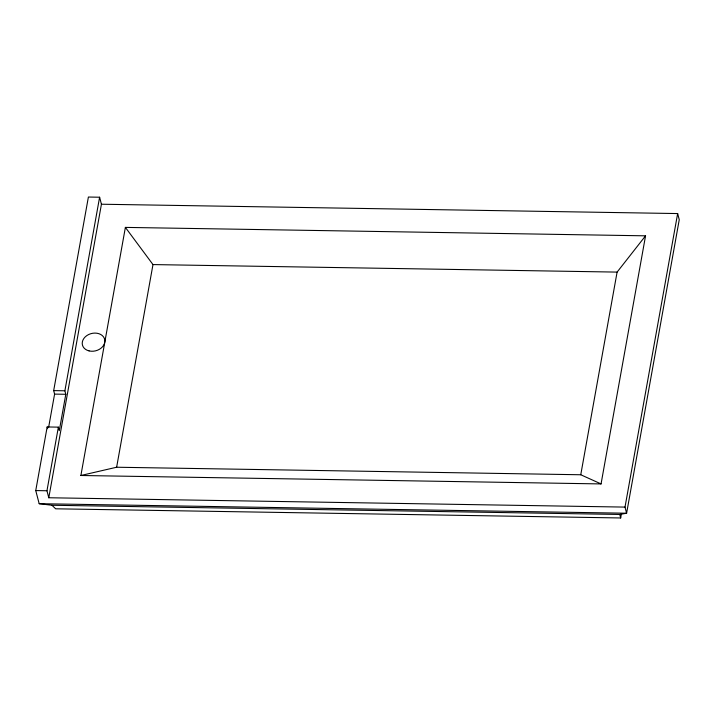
<?xml version="1.0" encoding="UTF-8"?>
<svg xmlns="http://www.w3.org/2000/svg" width="715" height="715" viewBox="0 0 715 715"><rect width="100%" height="100%" fill="white"/><g stroke="black" fill="none" stroke-linecap="round" stroke-linejoin="round"><path stroke-width="1.07" d="M99.608 197.224L101.432 204.222L677.65 213.562L679.25 219.693L626.608 513.227L619.762 514.46L51.945 505.255L39.173 503.7L35.75 490.57L47.163 426.962L58.371 427.141L59.282 430.644L65.798 394.287L64.886 390.792L99.608 197.224L88.392 197.036L53.679 390.605L54.59 394.108L48.647 427.248M39.173 503.7L626.608 513.227L625.008 507.096L48.781 497.756L46.958 490.758L58.371 427.141M48.781 497.756L101.432 204.222M80.884 475.493L125.384 227.397L645.556 235.825L601.056 483.921L80.884 475.493L116.634 467.235L580.759 474.76L601.056 483.921M116.634 467.235L152.983 264.577L125.384 227.397M580.759 474.76L617.099 272.102L645.556 235.825M51.945 505.255L55.663 508.803L620.674 517.964L621.46 513.576M625.008 507.096L677.65 213.562M152.983 264.577L617.099 272.102M53.679 390.605L64.886 390.792M54.59 394.108L65.798 394.287M35.75 490.57L46.958 490.758M619.762 514.46L620.674 517.964M47.163 426.962L47.619 428.705M89.08 350.904A11.476 8.902 -14.6 0 0 104.801 340A11.476 8.902 -14.6 0 0 86.774 335.621A11.476 8.902 -14.6 0 0 89.08 350.904"/></g></svg>
